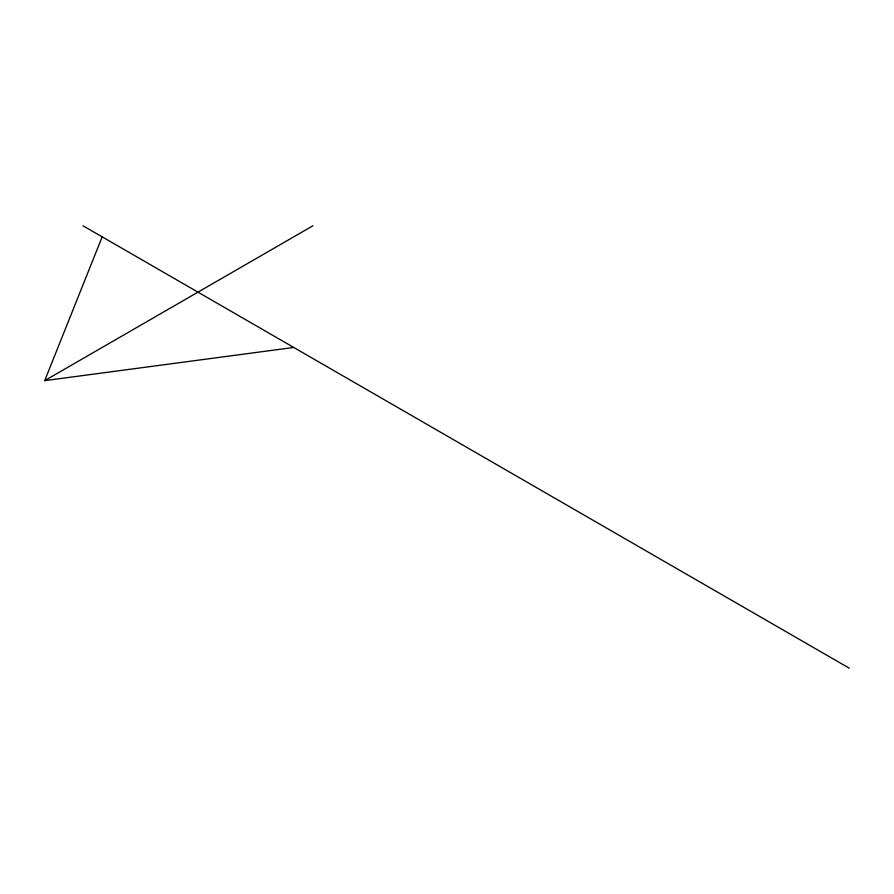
<?xml version="1.0" encoding="UTF-8"?>
<svg xmlns="http://www.w3.org/2000/svg" width="894" height="894" viewBox="0 0 894 894"><rect width="100%" height="100%" fill="white"/><g stroke="black" fill="none" stroke-linecap="round" stroke-linejoin="round"><path stroke-width="1.34" d="M293.746 347.453L44.7 380.643L102.173 236.854M44.7 380.643L312.9 225.791M83.019 225.791L849.3 668.209"/></g></svg>
